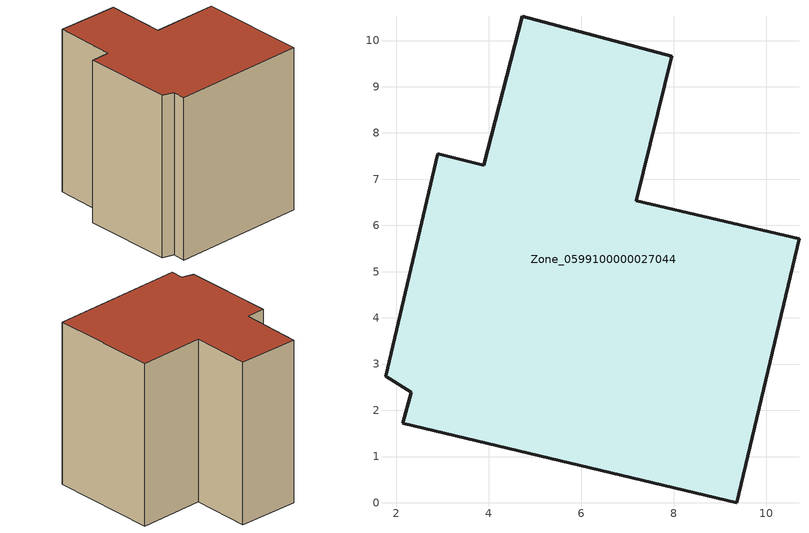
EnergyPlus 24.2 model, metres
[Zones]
Zone_0599100000027044
 floor ground (C_G): 10.71,5.71 9.37,0 2.14,1.72 2.32,2.39 1.76,2.74 2.89,7.55 3.89,7.31 4.72,10.53 7.95,9.66 7.19,6.54 z0
 wall outside (C_F): 3.89,7.31 2.89,7.55 1.76,2.74 2.32,2.39 2.14,1.72 9.37,0 10.71,5.71 7.19,6.54 7.95,9.66 4.72,10.53 3.89,7.31 z0:9.08
 roof outside (C_R): 7.95,9.66 4.72,10.53 3.89,7.31 2.89,7.55 1.76,2.74 2.32,2.39 2.14,1.72 9.37,0 10.71,5.71 7.19,6.54 z9.08
[BUILDING]
Pand.0599100000027044: North Axis=0; Terrain=City; Loads Convergence Tolerance Value=0.04; Temperature Convergence Tolerance Value=0.4; Solar Distribution=FullExterior; Maximum Number of Warmup Days=25; Minimum Number of Warmup Days=1
[Site:Location]
Rotterdam.The.Hague.AP_ZH_NLD Design_Conditions: Latitude=51.96; Longitude=4.45; Time Zone=1; Elevation=-4.5
[SITE:GROUNDTEMPERATURE:BUILDINGSURFACE]
18, 18, 18, 18, 18, 18, 18, 18, 18, 18, 18, 18
[MATERIAL] Thermal Absorptance=0.9; Solar Absorptance=0.7; Visible Absorptance=0.7
Name | Roughness | Thickness | Conductivity | Density | Specific Heat
G.TI.1946 | MediumSmooth | 0.15 | 1 | 540 | 1210
F.TI.1946 | Rough | 0.3 | 0.857143 | 1920 | 840
R.TI.1946 | MediumRough | 0.2 | 0.1 | 1500 | 1000
[CONSTRUCTION]
C_G: G.TI.1946
C_F: F.TI.1946
C_R: R.TI.1946
[ZONE]
Zone_0599100000027044: Type=1; Multiplier=1; Ceiling Height=Autocalculate; Volume=Autocalculate; Floor Area=autocalculate; Part of Total Floor Area=Yes
[ZONEINFILTRATION:DESIGNFLOWRATE]
Infil_Zone_0599100000027044: Zone or ZoneList or Space or SpaceList=Zone_0599100000027044; Schedule=AlwaysOn; Design Flow Rate Calculation Method=Flow/Area; Flow Rate per Floor Area=0.003; Constant Term Coefficient=1; Temperature Term Coefficient=0; Velocity Term Coefficient=0; Velocity Squared Term Coefficient=0
[HVACTEMPLATE:ZONE:IDEALLOADSAIRSYSTEM]
Zone_0599100000027044: Maximum Heating Supply Air Temperature=50; Minimum Cooling Supply Air Temperature=13; Maximum Heating Supply Air Humidity Ratio=0.0156; Minimum Cooling Supply Air Humidity Ratio=0.0077; Heating Limit=NoLimit; Cooling Limit=NoLimit; Dehumidification Control Type=ConstantSensibleHeatRatio; Cooling Sensible Heat Ratio=0.7; Dehumidification Setpoint=60; Humidification Control Type=None; Humidification Setpoint=30; Outdoor Air Method=None; Outdoor Air Flow Rate per Person=0.00944; Outdoor Air Flow Rate per Zone Floor Area=0; Outdoor Air Flow Rate per Zone=0; Demand Controlled Ventilation Type=None; Outdoor Air Economizer Type=NoEconomizer; Heat Recovery Type=None; Sensible Heat Recovery Effectiveness=0.7; Latent Heat Recovery Effectiveness=0.65
[ZONECONTROL:THERMOSTAT]
ThermostatControl_Zone_0599100000027044: Zone or ZoneList=Zone_0599100000027044; Control Type Schedule=DualSetpointControlType; Control 1=Thermostat_Zone_0599100000027044; Temperature Difference Between Cutout And Setpoint=0
[THERMOSTATSETPOINT:DUALSETPOINT]
Thermostat_Zone_0599100000027044: Heating Setpoint Temperature Schedule=HeatingSetpoint_Zone_0599100000027044; Cooling Setpoint Temperature Schedule=CoolingSetpoint_Zone_0599100000027044
[SCHEDULE:COMPACT]
HeatingSetpoint_Zone_0599100000027044: Through: 12/31, For: AllDays, Until: 24:00, 21
CoolingSetpoint_Zone_0599100000027044: Through: 12/31, For: AllDays, Until: 24:00, 24
DualSetpointControlType: Through: 12/31, For: AllDays, Until: 24:00, 4
AlwaysOn: Through: 12/31, For: AllDays, Until: 24:00, 1
